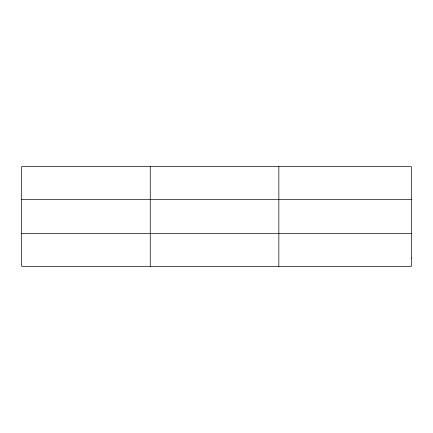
<?xml version="1.0" encoding="UTF-8"?>
<svg xmlns="http://www.w3.org/2000/svg" width="433" height="433" viewBox="0 0 433 433"><rect width="100%" height="100%" fill="white"/><g stroke="black" fill="none" stroke-linecap="round" stroke-linejoin="round"><path stroke-width="0.65" d="M150.251 166.651L150.251 266.349M278.852 166.651L278.852 266.349M21.65 199.553L411.35 199.553M21.65 233.447L411.35 233.447M411.35 258.122L411.35 266.349L21.65 266.349L21.65 166.651L411.35 166.651L411.35 258.122"/></g></svg>
